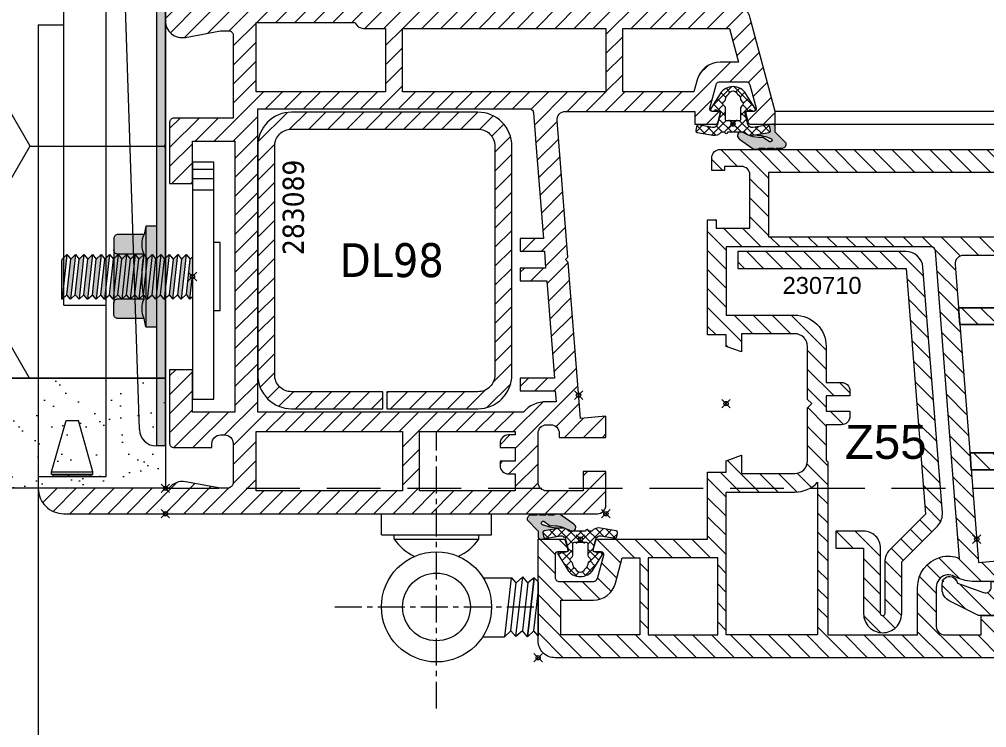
# Model space of a CAD drawing. Header units: millimetres. Extents: x -20000 to 230000, y -17405 to 24510.
# Drawn here: x 64625.3 to 64739.4, y -5980.3 to -5896.7 of the extents above; entities that cross this region are included whole.
import ezdxf

# ---------------------------------------------------------------- set-up
doc = ezdxf.new("R2010")
doc.units = ezdxf.units.MM
doc.header["$PDMODE"] = 35
doc.header["$PDSIZE"] = 0.5
doc.linetypes.add('AXES', pattern=[50.8, 31.75, -6.35, 6.35, -6.35])
doc.linetypes.add('CACHE', pattern=[9.525, 6.35, -3.175])
doc.layers.get('0').update_dxf_attribs({"lineweight": 13})
doc.layers.add('0 - Invisible', color=43, linetype='Continuous', lineweight=0, plot=False)
for name, color, linetype, lineweight in [('1 - Acier', 160, 'Continuous', 13), ('1 - Axe', 1, 'AXES', 0), ('1 - INTERROMPU', 253, 'CACHE', 13), ('1 - Isolant', 132, 'Continuous', 13), ('1 - Joint', 7, 'Continuous', 13), ('1 - Platre', 252, 'Continuous', 13), ('1 - PVC', 7, 'Continuous', 13)]:
    doc.layers.add(name, color=color, linetype=linetype, lineweight=lineweight)
doc.layers.add('1 - Cache', color=7, linetype='Continuous', lineweight=0, true_color=0xffffff)
doc.styles.get("Standard").update_dxf_attribs({"font": 'ARIALUNI.TTF'})
doc.styles.add('Texte Poralu', font='tahomabd.ttf')
pattern_1 = [(45, (-2912.3842, -784.6884), (-0.561266, 0.561266), []), (135, (-2912.3842, -784.6884), (-0.561266, -0.561266), [])]

# ---------------------------------------------------------------- blocks, each defined once
blk = doc.blocks.new('*U835')
at = {"layer": '1 - Isolant'}
h = blk.add_hatch(dxfattribs=at)
h.set_pattern_fill('HONEY', color=256, scale=5)
h.set_pattern_definition([(0, (237.5, -1e-14), (23.8125, 13.74815), [15.875, -31.75]), (120, (237.5, -1e-14), (-23.8125, 13.74815), [15.875, -31.75]), (60, (237.5, -1e-14), (5e-08, 27.4963), [-31.75, 15.875])])
h.paths.add_polyline_path([(-150, -87), (-150, 0), (-7.5, 0), (-7.5, -87)])
at = {"layer": '1 - Platre'}
h = blk.add_hatch(dxfattribs=at)
h.set_pattern_fill('AR-SAND', color=256, scale=0.1)
h.set_pattern_definition([(37.5, (237.5, -1e-14), (-0.160003, 4.894132), [0, -3.8608, 0, -4.318, 0, -4.1275]), (7.5, (237.5, -1e-14), (4.49523, 7.16825), [0, -2.0828, 0, -3.4798, 0, -1.3335]), (327.5, (234.3756, -1e-14), (7.909924, 0.01437), [0, -1.27, 0, -4.572, 0, -5.969]), (317.5, (234.3756, -1e-14), (7.63556, 2.22929), [0, -0.635, 0, -2.9972, 0, -3.429])])
h.paths.add_polyline_path([(-150, -100), (-150, -87), (-7.5, -87), (-7.5, -100)])
at = {"layer": '1 - Isolant'}
blk.add_lwpolyline([(-150, 0), (-7.5, 0), (-7.5, -87), (-150, -87)], dxfattribs=at)
at = {"layer": '1 - Platre'}
blk.add_lwpolyline([(-150, -87), (-7.5, -87), (-7.5, -100), (-150, -100)], dxfattribs=at)
blk = doc.blocks.new('*U176')
at = {"layer": '1 - Acier', "linetype": 'ByBlock'}
for p, q in [((-26.5, 0), (-13.5, 0)), ((-26.5, -2.5), (-26.5, 0)), ((-13.5, -2.5), (-13.5, 0)), ((-26.5, -2.5), (-13.5, -2.5)), ((-25, -3), (-25, -2.5)), ((-25, -3), (-15, -3)), ((-15, -3), (-15, -2.5)), ((-14.49, -7.55), (-11.09, -7.55)), ((-11.19, -7.55), (-11.97, -14.55)), ((-10.58, -8.16), (-11.09, -7.55)), ((-10.63, -14.5), (-9.82, -7.45)), ((-9.82, -7.45), (-10.58, -8.16)), ((-9.82, -7.45), (-10.58, -8.16)), ((-9.22, -8.16), (-9.82, -7.45)), ((-9.22, -8.16), (-9.82, -7.45)), ((-9.26, -14.55), (-8.48, -7.55)), ((-8.48, -7.55), (-9.26, -14.55)), ((-8.48, -7.55), (-9.22, -8.16)), ((-8.48, -7.55), (-9.22, -8.16)), ((-8, -8.03), (-8.48, -7.55)), ((-8, -8.03), (-8.48, -7.55)), ((-11.21, -13.84), (-10.58, -8.16)), ((-11.21, -13.84), (-10.58, -8.16)), ((-9.22, -8.16), (-9.86, -13.84)), ((-9.22, -8.16), (-9.86, -13.84)), ((-8, -8.03), (-8, -14.41)), ((-8.5, -13.84), (-8, -9.34)), ((-8.5, -13.84), (-8, -9.34)), ((-14.56, -14.55), (-11.97, -14.55)), ((-11.21, -13.84), (-11.97, -14.55)), ((-11.21, -13.84), (-11.97, -14.55)), ((-10.63, -14.5), (-11.21, -13.84)), ((-10.63, -14.5), (-11.21, -13.84)), ((-9.86, -13.84), (-10.63, -14.5)), ((-9.86, -13.84), (-10.63, -14.5)), ((-9.26, -14.55), (-9.86, -13.84)), ((-9.26, -14.55), (-9.86, -13.84)), ((-8.5, -13.84), (-9.26, -14.55)), ((-8.5, -13.84), (-9.26, -14.55)), ((-8, -14.41), (-8.5, -13.84))]:
    blk.add_line(p, q, dxfattribs=at)
for radius in [6.5, 4]:
    blk.add_circle((-20, -11), radius, dxfattribs=at)
for start, end in [(215.0332, 245.0619), (294.9381, 324.9668)]:
    blk.add_arc((-20, 0.51), 6.11, start, end, dxfattribs=at)
at = {"layer": '1 - Axe', "color": 1, "linetype": 'AXES', "ltscale": 0.1}
for p, q in [((-20, -23), (-20, 9.57)), ((-32, -11), (-8, -11))]:
    blk.add_line(p, q, dxfattribs=at)
blk = doc.blocks.new('Rehau - Support calle de vitrage')
at = {"layer": '1 - PVC'}
h = blk.add_hatch(dxfattribs=at)
h.set_pattern_fill('ANSI31', color=256, scale=0.5, angle=180, style=0)
h.set_pattern_definition([(225, (-99742.6855, -319414.7135), (1.122532015, -1.122532015), [])])
h.paths.add_polyline_path([(7.57, 4.05), (7.57, 0.6), (9.57, 0.75), (9.57, 4.05), (11.59, 4.05), (11.59, 6.05), (-11.59, 6.05), (-11.59, 4.05), (-9.57, 4.05), (-9.57, -0.75), (-7.57, -0.6), (-7.57, 4.05)])
for p, q in [((-11.59, 4.05), (-11.59, 6.05)), ((-11.59, 6.05), (11.59, 6.05)), ((11.59, 6.05), (11.59, 4.05)), ((-9.57, 4.05), (-11.59, 4.05)), ((-9.57, -0.75), (-9.57, 4.05)), ((7.57, 4.05), (-7.57, 4.05)), ((-7.57, 4.05), (-7.57, -0.6)), ((7.57, 0.6), (7.57, 4.05)), ((11.59, 4.05), (9.57, 4.05)), ((9.57, 4.05), (9.57, 0.75)), ((9.57, 0.75), (7.57, 0.6)), ((-7.57, -0.6), (-9.57, -0.75))]:
    blk.add_line(p, q, dxfattribs=at)
blk.add_lwpolyline([(-11.59, 6.05), (-11.59, 4.05), (-9.57, 4.05), (-9.57, -0.75), (-7.57, -0.6), (-7.57, 4.05), (7.57, 4.05), (7.57, 0.6), (9.57, 0.75), (9.57, 4.05), (11.59, 4.05), (11.59, 6.05)], close=True, dxfattribs=at)
blk = doc.blocks.new('Rehau - Doucine 16.5x18')
at = {"layer": '1 - Joint', "linetype": 'ByBlock'}
h = blk.add_hatch(dxfattribs=at)
h.set_pattern_fill('ANSI37', color=256, scale=0.25, style=0)
h.set_pattern_definition(pattern_1)
h.paths.add_polyline_path([(-8.5, 15.5), (-8.5, 18), (-12.97, 19.48, 0.080019), (-13.1, 19.5, 0.414214), (-13.5, 19.1, 0.24877), (-13.32, 18.77)])
h = blk.add_hatch(dxfattribs=at)
h.set_pattern_fill('ANSI37', color=256, scale=0.25, style=0)
h.set_pattern_definition(pattern_1)
h.paths.add_polyline_path([(-8.5, 9.5), (-8.5, 11), (-12.01, 13.86, 0.631799), (-12.5, 13.62, 0.198912), (-12.41, 13.41)])
at = {"layer": '1 - PVC', "linetype": 'ByBlock'}
h = blk.add_hatch(dxfattribs=at)
h.set_pattern_fill('ANSI31', color=256, scale=0.5, style=0)
h.set_pattern_definition([(45, (-2912.3842, -784.6884), (-1.122532, 1.122532), [])])
h.paths.add_polyline_path([(-3, 7, -0.414214), (-2.5, 6.5), (-2.5, 0), (0, 0), (0, -1.5), (0.66, -1.5, -0.520567), (1.31, -2.44), (0.2, -5.5, 0.381131), (-0.6, -6.4, 0.414214), (0.3, -7.3), (0.94, -7.3, 0.285279), (2.29, -6.46), (4, -3), (4, 0.35), (8, 0), (8, 5, 0.379901), (3.59, 9.96, -0.272736), (-2.87, 14.89, 0.304849), (-7.5, 18), (-8.5, 18), (-8.5, 15.5), (-8.5, 11), (-8.5, 9.5), (-8.5, 9, 0.414214), (-6.5, 7)])
h.paths.add_polyline_path([(-6.7, 8.8), (-6.7, 16.1, -0.237024), (-4.54, 14.21, 0.106788), (-2.2, 10.79), (-2.2, 8.8)], flags=16)
h.paths.add_polyline_path([(-0.7, 9.63, 0.111788), (3.38, 8.18, -0.379901), (6.2, 5), (6.2, 1.8), (-0.7, 1.8), (-0.7, 4, 1), (-0.7, 5)], flags=16)
at = {"layer": '1 - Joint', "linetype": 'ByBlock'}
for points in [[(-8.5, 18), (-12.97, 19.48, 0.080019), (-13.1, 19.5, 0.414214), (-13.5, 19.1, 0.24877), (-13.32, 18.77), (-8.5, 15.5)], [(-8.5, 11), (-12.01, 13.86, 0.172454), (-12.2, 13.92, 0.414214), (-12.5, 13.62, 0.198912), (-12.41, 13.41), (-8.5, 9.5)]]:
    blk.add_lwpolyline(points, format="xyb", dxfattribs=at)
at = {"layer": '1 - PVC', "linetype": 'ByBlock'}
for points in [[(0.3, -7.3, -0.414214), (-0.6, -6.4, -0.381131), (0.2, -5.5), (1.31, -2.44, 0.520567), (0.66, -1.5), (0, -1.5), (0, 0), (-2.5, 0), (-2.5, 6.5, 0.414214), (-3, 7), (-6.5, 7, -0.414214), (-8.5, 9), (-8.5, 9.5), (-8.5, 11), (-8.5, 15.5), (-8.5, 18), (-7.5, 18, -0.304849), (-2.87, 14.89, 0.272736), (3.59, 9.96, -0.379901), (8, 5), (8, 0), (4, 0.35), (4, -3), (2.29, -6.46, -0.285279), (0.94, -7.3)], [(-2.2, 10.79, -0.106788), (-4.54, 14.21, 0.237024), (-6.7, 16.1), (-6.7, 8.8), (-2.2, 8.8)], [(3.38, 8.18, -0.379901), (6.2, 5), (6.2, 1.8), (-0.7, 1.8), (-0.7, 4, 1), (-0.7, 5), (-0.7, 9.63, 0.111788)]]:
    blk.add_lwpolyline(points, format="xyb", close=True, dxfattribs=at)
blk = doc.blocks.new('*U804')
at = {"layer": '0 - Invisible'}
blk.add_point((-5, -3.22), dxfattribs=at)
for name, p in [('Rehau - Doucine 16.5x18', (0, 0)), ('Rehau - Support calle de vitrage', (-22.75, -4.61))]:
    blk.add_blockref(name, p)
blk = doc.blocks.new('Rehau - Renfort 230710')
at = {"layer": '1 - Acier'}
h = blk.add_hatch(dxfattribs=at)
h.set_pattern_fill('ANSI31', color=256, scale=0.5, style=0)
h.paths.add_polyline_path([(13.32, -0.96), (17.53, -5.17, 0.198912), (18.95, -5.76), (25.07, -5.76, -0.414214), (25.32, -6.01, -0.414214), (25.07, -6.26), (17.32, -6.26, 0.414214), (15.32, -8.26), (15.32, -11.54), (17.32, -11.54), (17.32, -8.26), (25.07, -8.26, 0.414214), (27.32, -6.01, 0.414214), (25.07, -3.76), (18.95, -3.76), (14.73, 0.46, 0.198912), (13.32, 1.04, 0.019637), (13.16, 1.04), (-15.84, -1.25, 0.391392), (-17.68, -3.24), (-17.68, -23.09), (-15.68, -23.09), (-15.68, -3.24)])
blk.add_lwpolyline([(13.16, 1.04), (-15.84, -1.25, 0.391392), (-17.68, -3.24), (-17.68, -23.09), (-15.68, -23.09), (-15.68, -3.24), (13.32, -0.96), (17.53, -5.17, 0.198912), (18.95, -5.76), (25.07, -5.76, -0.414214), (25.32, -6.01, -0.414214), (25.07, -6.26), (17.32, -6.26, 0.414214), (15.32, -8.26), (15.32, -11.54), (17.32, -11.54), (17.32, -8.26), (25.07, -8.26, 0.414214), (27.32, -6.01, 0.414214), (25.07, -3.76), (18.95, -3.76), (14.73, 0.46, 0.198912), (13.32, 1.04, 0.019637)], format="xyb", close=True, dxfattribs=at)
blk = doc.blocks.new('Rehau - Gamme Performance - Z55')
at = {"layer": '1 - PVC'}
h = blk.add_hatch(dxfattribs=at)
h.set_pattern_fill('ANSI31', color=256, scale=0.5, angle=90, style=0)
h.set_pattern_definition([(225, (0, 0), (-1.122532, 1.122532), [])])
edge = h.paths.add_edge_path(flags=16)
edge.add_line((-65.87, 51.2), (-65.47, 49.7))
edge.add_line((-65.47, 49.7), (-56, 49.7))
edge.add_line((-56, 49.7), (-56, 57.3))
edge.add_line((-56, 57.3), (-69.58, 57.3))
edge.add_line((-69.58, 57.3), (-70.68, 53.2))
edge.add_line((-70.68, 53.2), (-68.48, 53.2))
edge.add_arc((-68.48, 50.5), 2.7, 15, 90, ccw=False)
h.paths.add_polyline_path([(-27.2, 57.3), (-27.2, 49.7), (-55, 49.7), (-55, 57.3)], flags=16)
edge = h.paths.add_edge_path()
edge.add_line((-52.3, 5), (-54.5, 5))
edge.add_arc((-54.5, 4.5), 0.5, 90, 180)
edge.add_line((-55, 4.5), (-55, 1))
edge.add_arc((-54, 1), 1, 180, 270)
edge.add_line((-54, 0), (-2, 0))
edge.add_arc((-2, 2), 2, 270, 360)
edge.add_line((0, 2), (0, 14))
edge.add_line((0, 14), (-3.01, 14))
edge.add_arc((-3.01, 13.8), 0.2, 90, 165)
edge.add_line((-3.2, 13.85), (-3.49, 12.75))
edge.add_arc((-3.3, 12.7), 0.2, 165, 270)
edge.add_line((-3.3, 12.5), (-2.3, 12.5))
edge.add_arc((-2.3, 12.2), 0.3, 0, 90, ccw=False)
edge.add_line((-2, 12.2), (-2, 9.5))
edge.add_arc((-2.5, 9.5), 0.5, -90, 0, ccw=False)
edge.add_line((-2.5, 9), (-6.52, 9))
edge.add_arc((-6.52, 9.5), 0.5, 195, 270, ccw=False)
edge.add_line((-7, 9.37), (-7.74, 12.12))
edge.add_arc((-7.45, 12.2), 0.3, 90, 195, ccw=False)
edge.add_line((-7.45, 12.5), (-6.7, 12.5))
edge.add_arc((-6.7, 12.7), 0.2, 270, 375)
edge.add_line((-6.51, 12.75), (-6.8, 13.85))
edge.add_arc((-6.99, 13.8), 0.2, 15, 90)
edge.add_line((-6.99, 14), (-20, 14))
edge.add_line((-20, 14), (-20, 21.9))
edge.add_line((-20, 21.9), (-22.2, 21.9))
edge.add_line((-22.2, 21.9), (-22.2, 23.24))
edge.add_line((-22.2, 23.24), (-24, 23.9))
edge.add_line((-24, 23.9), (-24, 21.75))
edge.add_line((-24, 21.75), (-30.3, 21.75))
edge.add_arc((-30.3, 23.25), 1.5, 180, 270, ccw=False)
edge.add_line((-31.8, 23.25), (-31.8, 29.5))
edge.add_line((-31.8, 29.5), (-32.3, 30))
edge.add_line((-32.3, 30), (-31.8, 30.5))
edge.add_line((-31.8, 30.5), (-31.8, 36.75))
edge.add_arc((-30.3, 36.75), 1.5, 90, 180, ccw=False)
edge.add_line((-30.3, 38.25), (-24, 38.25))
edge.add_line((-24, 38.25), (-24, 36.1))
edge.add_line((-24, 36.1), (-22.2, 36.76))
edge.add_line((-22.2, 36.76), (-22.2, 38.1))
edge.add_line((-22.2, 38.1), (-20, 38.1))
edge.add_line((-20, 38.1), (-20, 51.7))
edge.add_line((-20, 51.7), (-21, 51.7))
edge.add_line((-21, 51.7), (-21, 50.7))
edge.add_line((-21, 50.7), (-25, 50.7))
edge.add_line((-25, 50.7), (-25, 57))
edge.add_arc((-24, 57), 1, 90, 180, ccw=False)
edge.add_line((-24, 58), (-22, 58))
edge.add_line((-22, 58), (-22, 57.5))
edge.add_line((-22, 57.5), (-20.5, 57.5))
edge.add_line((-20.5, 57.5), (-20.5, 59))
edge.add_arc((-21.5, 59), 1, 0, 90)
edge.add_line((-21.5, 60), (-30, 60))
edge.add_line((-30, 60), (-70.12, 60))
edge.add_arc((-70.12, 58), 2, 90, 165)
edge.add_line((-72.05, 58.52), (-75, 47.5))
edge.add_line((-75, 47.5), (-75, 46))
edge.add_line((-75, 46), (-71.99, 46))
edge.add_arc((-71.99, 46.2), 0.2, 270, 345)
edge.add_line((-71.8, 46.15), (-71.51, 47.25))
edge.add_arc((-71.7, 47.3), 0.2, 345, 450)
edge.add_line((-71.7, 47.5), (-72.45, 47.5))
edge.add_arc((-72.45, 47.8), 0.3, 165, 270, ccw=False)
edge.add_line((-72.74, 47.88), (-72, 50.63))
edge.add_arc((-71.52, 50.5), 0.5, 90, 165, ccw=False)
edge.add_line((-71.52, 51), (-68.48, 51))
edge.add_arc((-68.48, 50.5), 0.5, 15, 90, ccw=False)
edge.add_line((-68, 50.63), (-67.26, 47.88))
edge.add_arc((-67.55, 47.8), 0.3, -90, 15, ccw=False)
edge.add_line((-67.55, 47.5), (-68.3, 47.5))
edge.add_arc((-68.3, 47.3), 0.2, 90, 195)
edge.add_line((-68.49, 47.25), (-68.2, 46.15))
edge.add_arc((-68.01, 46.2), 0.2, 195, 270)
edge.add_line((-68.01, 46), (-65.5, 46))
edge.add_line((-65.5, 46), (-65.5, 47.5))
edge.add_line((-65.5, 47.5), (-50.23, 47.5))
edge.add_arc((-50.23, 46.5), 1, -4.5, 90, ccw=False)
edge.add_line((-49.23, 46.42), (-52, 11.24))
edge.add_line((-52, 11.24), (-55, 11.5))
edge.add_line((-55, 11.5), (-55, 9))
edge.add_line((-55, 9), (-51.51, 9))
edge.add_arc((-51.51, 14), 5, 270, 295)
edge.add_line((-49.4, 9.47), (-48.93, 9.69))
edge.add_arc((-48.42, 8.6), 1.2, 74.2089, 115, ccw=False)
edge.add_arc((-48.5, 8.31), 1.5, 0, 74.2089, ccw=False)
edge.add_line((-47, 8.31), (-47, 3.7))
edge.add_arc((-48, 3.7), 1, -90, 0, ccw=False)
edge.add_line((-48, 2.7), (-52.3, 2.7))
edge.add_line((-52.3, 2.7), (-52.3, 5))
edge = h.paths.add_edge_path(flags=16)
edge.add_arc((-35.8, 28.5), 1, 180, 270)
edge.add_line((-35.8, 27.5), (-34, 27.5))
edge.add_line((-34, 27.5), (-34, 23.25))
edge.add_arc((-34, 23.05), 0.2, 90, 180)
edge.add_line((-34.2, 23.05), (-34.2, 2.7))
edge.add_line((-34.2, 2.7), (-44.8, 2.7))
edge.add_line((-44.8, 2.7), (-44.8, 4.2))
edge.add_line((-44.8, 4.2), (-44.8, 5.8))
edge.add_line((-44.8, 5.8), (-44.8, 8.31))
edge.add_arc((-48.5, 8.31), 3.7, 360, 434.2089)
edge.add_arc((-48.42, 8.6), 3.4, 74.2089, 113.1443)
edge.add_line((-49.75, 11.73), (-49.17, 19.1))
edge.add_line((-49.17, 19.1), (-46.9, 48.04))
edge.add_arc((-46.4, 48), 0.5, 90, 175.5, ccw=False)
edge.add_line((-46.4, 48.5), (-31.9, 48.5))
edge.add_line((-31.9, 48.5), (-22.2, 48.5))
edge.add_line((-22.2, 48.5), (-22.2, 40.45))
edge.add_line((-22.2, 40.45), (-30.3, 40.45))
edge.add_arc((-30.3, 36.75), 3.7, 90, 180)
edge.add_line((-34, 36.75), (-34, 32.5))
edge.add_line((-34, 32.5), (-35.8, 32.5))
edge.add_arc((-35.8, 31.5), 1, 90, 180)
edge.add_line((-36.8, 31.5), (-36.8, 30.9))
edge.add_line((-36.8, 30.9), (-34, 30.9))
edge.add_line((-34, 30.9), (-34, 29.1))
edge.add_line((-34, 29.1), (-36.8, 29.1))
edge.add_line((-36.8, 29.1), (-36.8, 28.5))
edge = h.paths.add_edge_path(flags=16)
edge.add_line((-22.2, 2.7), (-22.2, 19.55))
edge.add_line((-22.2, 19.55), (-30.3, 19.55))
edge.add_arc((-30.3, 23.25), 3.7, 223.1363, 270, ccw=False)
edge.add_line((-33, 20.72), (-33, 2.7))
edge.add_line((-33, 2.7), (-22.2, 2.7))
h.paths.add_polyline_path([(-13, 11.8), (-13, 2.7), (-21.2, 2.7), (-21.2, 11.8)], flags=16)
edge = h.paths.add_edge_path(flags=16)
edge.add_arc((-6.52, 9.5), 2.7, 195, 270, ccw=False)
edge.add_line((-9.13, 8.8), (-9.93, 11.8))
edge.add_line((-9.93, 11.8), (-12, 11.8))
edge.add_line((-12, 11.8), (-12, 2.7))
edge.add_line((-12, 2.7), (-2.7, 2.7))
edge.add_line((-2.7, 2.7), (-2.7, 6.8))
edge.add_line((-2.7, 6.8), (-6.52, 6.8))
at = {"layer": '0 - Invisible'}
for p in [(-69.98, 46), (-22.19, 30), (-8, 17), (-51.78, 14), (-4.99, 14), (-55, 0), (0, 0)]:
    blk.add_point(p, dxfattribs=at)
at = {"layer": '1 - PVC', "linetype": 'ByBlock', "flags": 128}
for points in [[(-52.3, 5), (-54.5, 5, 0.414214), (-55, 4.5), (-55, 1, 0.414214), (-54, 0), (-2, 0, 0.414214), (0, 2), (0, 14), (-3.01, 14, 0.339454), (-3.2, 13.85), (-3.49, 12.75, 0.493145), (-3.3, 12.5), (-2.3, 12.5, -0.414214), (-2, 12.2), (-2, 9.5, -0.414214), (-2.5, 9), (-6.52, 9, -0.339454), (-7, 9.37), (-7.74, 12.12, -0.493145), (-7.45, 12.5), (-6.7, 12.5, 0.493145), (-6.51, 12.75), (-6.8, 13.85, 0.339454), (-6.99, 14), (-20, 14), (-20, 21.9), (-22.2, 21.9), (-22.2, 23.24), (-24, 23.9), (-24, 21.75), (-30.3, 21.75, -0.414214), (-31.8, 23.25), (-31.8, 29.5), (-32.3, 30), (-31.8, 30.5), (-31.8, 36.75, -0.414214), (-30.3, 38.25), (-24, 38.25), (-24, 36.1), (-22.2, 36.76), (-22.2, 38.1), (-20, 38.1), (-20, 51.7), (-21, 51.7), (-21, 50.7), (-25, 50.7), (-25, 57, -0.414214), (-24, 58), (-22, 58), (-22, 57.5), (-20.5, 57.5), (-20.5, 59, 0.414214), (-21.5, 60), (-30, 60), (-70.12, 60, 0.339454), (-72.05, 58.52), (-75, 47.5), (-75, 46), (-71.99, 46, 0.339454), (-71.8, 46.15), (-71.51, 47.25, 0.493145), (-71.7, 47.5), (-72.45, 47.5, -0.493145), (-72.74, 47.88), (-72, 50.63, -0.339454), (-71.52, 51), (-68.48, 51, -0.339454), (-68, 50.63), (-67.26, 47.88, -0.493145), (-67.55, 47.5), (-68.3, 47.5, 0.493145), (-68.49, 47.25), (-68.2, 46.15, 0.339454), (-68.01, 46), (-65.5, 46), (-65.5, 47.5), (-50.23, 47.5, -0.437409), (-49.23, 46.42), (-52, 11.24), (-55, 11.5), (-55, 9), (-51.51, 9, 0.109518), (-49.4, 9.47), (-48.93, 9.69, -0.179888), (-48.09, 9.75, -0.335609), (-47, 8.31), (-47, 3.7, -0.414214), (-48, 2.7), (-52.3, 2.7)], [(-65.87, 51.2), (-65.47, 49.7), (-56, 49.7), (-56, 57.3), (-69.58, 57.3), (-70.68, 53.2), (-68.48, 53.2, -0.339454)], [(-36.8, 28.5, 0.414214), (-35.8, 27.5), (-34, 27.5), (-34, 23.25, 0.414214), (-34.2, 23.05), (-34.2, 2.7), (-44.8, 2.7), (-44.8, 4.2), (-44.8, 5.8), (-44.8, 8.31, 0.335609), (-47.49, 11.87, 0.171541), (-49.75, 11.73), (-49.17, 19.1), (-46.9, 48.04, -0.391392), (-46.4, 48.5), (-31.9, 48.5), (-22.2, 48.5), (-22.2, 40.45), (-30.3, 40.45, 0.414214), (-34, 36.75), (-34, 32.5), (-35.8, 32.5, 0.414214), (-36.8, 31.5), (-36.8, 30.9), (-34, 30.9), (-34, 29.1), (-36.8, 29.1)], [(-22.2, 2.7), (-22.2, 19.55), (-30.3, 19.55, -0.20738), (-33, 20.72), (-33, 2.7)], [(-6.52, 6.8, -0.339454), (-9.13, 8.8), (-9.93, 11.8), (-12, 11.8), (-12, 2.7), (-2.7, 2.7), (-2.7, 6.8)]]:
    blk.add_lwpolyline(points, format="xyb", close=True, dxfattribs=at)
at = {"layer": '1 - PVC', "linetype": 'ByBlock'}
for points in [[(-27.2, 57.3), (-27.2, 49.7), (-55, 49.7), (-55, 57.3)], [(-13, 11.8), (-13, 2.7), (-21.2, 2.7), (-21.2, 11.8)]]:
    blk.add_lwpolyline(points, close=True, dxfattribs=at)
blk = doc.blocks.new('*U428')
at = {"layer": '1 - Joint', "linetype": 'ByBlock'}
blk.add_hatch(color=256, dxfattribs=at).paths.add_polyline_path([(2.84, 3.14), (2.84, 3.78, 0.57735), (2.84, 4.13), (2.84, 4.79, 0.57735), (2.84, 5.13), (2.84, 5.85, 0.419335), (2.27, 6.28), (0.94, 4.97), (0.31, 5, 0.477659), (0, 4.65), (0.11, 4.02, -0.406954), (0.36, 4.36), (0.75, 4.43, -0.418679), (0.98, 4.27), (1.3, 2.36, -0.125286), (1.66, 4.3, -1.387029), (2.11, 4.3), (1.59, 3.57, -0.153631), (1.05, 1.3, 0.167659), (0.93, 1.03), (0.93, 0.96, 0.744987), (1.78, 0.78), (2.91, 2.37, 0.250622)])
h = blk.add_hatch(dxfattribs=at)
h.set_pattern_fill('ANSI37', color=256, scale=0.25, style=0)
h.paths.add_polyline_path([(0.93, 0.96, -0.041156), (0.93, 1.03), (0.93, 1.36, 0.277105), (1.3, 2.36), (0.98, 4.27, 0.414214), (0.75, 4.43), (0.36, 4.36, 0.406954), (0.11, 4.02), (0.4, 2.34, -0.388879), (0.04, 1.77), (-1.23, 1.43, -0.414214), (-1.53, 1.73), (-1.53, 2.01), (-1.71, 2.01), (-1.54, 2.38, 0.109518), (-1.53, 2.46, 0.414214), (-1.73, 2.66, 0.140872), (-1.83, 2.63), (-3.58, 1.54, 0.258271), (-4.42, 0.01, 0.258271), (-3.58, -1.51), (-1.83, -2.61, 0.140872), (-1.73, -2.64, 0.414214), (-1.53, -2.44, 0.109518), (-1.54, -2.35), (-1.71, -1.99), (-1.53, -1.99), (-1.53, -1.79, -0.414214), (-1.23, -1.49), (0.04, -1.83, -0.388879), (0.4, -2.4), (0.1, -4.07, 0.043661), (0.1, -4.1, 0.36397), (0.27, -4.3), (0.76, -4.39, 0.037727), (0.79, -4.39, 0.370694), (0.99, -4.22), (1.31, -2.39, 0.271381), (0.93, -1.34), (0.93, -0.99, 1), (0.93, -0.59)])
h.paths.add_polyline_path([(-0.37, 0.71), (-0.37, -0.69, -0.414214), (-0.57, -0.89), (-1.9, -0.89, 0.267949), (-2.16, -1.04, -0.267949), (-2.42, -1.19, -0.271324), (-2.68, -1.04, 0.243431), (-2.91, -0.88, -0.210605), (-3.54, -0.52, 0.11634), (-3.65, -0.43, -0.281921), (-3.92, 0.01, -0.281921), (-3.65, 0.46, 0.11634), (-3.54, 0.55, -0.210605), (-2.91, 0.91, 0.243431), (-2.68, 1.06, -0.271324), (-2.42, 1.21, -0.267949), (-2.16, 1.06, 0.267949), (-1.9, 0.91), (-0.57, 0.91, -0.414214)], flags=16)
at = {"layer": '0 - Invisible', "linetype": 'ByBlock'}
blk.add_point((0, 0), dxfattribs=at)
at = {"layer": '1 - Joint', "linetype": 'ByBlock'}
for points in [[(2.11, 4.3), (1.59, 3.57, -0.153631), (1.05, 1.3, 1.13268), (1.78, 0.78), (2.91, 2.37, 0.250622), (2.84, 3.14), (2.84, 3.78, 0.57735), (2.84, 4.13), (2.84, 4.79, 0.57735), (2.84, 5.13), (2.84, 5.85, 0.419335), (2.27, 6.28), (0.94, 4.97), (0.31, 5, 0.477659), (0, 4.65), (0.4, 2.34, -0.388879), (0.04, 1.77), (-1.23, 1.43, -0.414214), (-1.53, 1.73), (-1.53, 2.01), (-1.71, 2.01), (-1.54, 2.38, 0.109518), (-1.53, 2.46, 0.414214), (-1.73, 2.66, 0.140872), (-1.83, 2.63), (-3.58, 1.54, 0.258271), (-4.42, 0.01, 0.258271), (-3.58, -1.51), (-1.83, -2.61, 0.140872), (-1.73, -2.64, 0.414214), (-1.53, -2.44, 0.109518), (-1.54, -2.35), (-1.71, -1.99), (-1.53, -1.99), (-1.53, -1.79, -0.414214), (-1.23, -1.49), (0.04, -1.83, -0.388879), (0.4, -2.4), (0.1, -4.07, 0.043661), (0.1, -4.1, 0.36397), (0.27, -4.3), (0.76, -4.39, 0.037727), (0.79, -4.39, 0.370694), (0.99, -4.22), (1.31, -2.39, 0.271381), (0.93, -1.34), (0.93, -0.99, 1), (0.93, -0.59), (0.93, 1.36, 0.277105), (1.3, 2.36, -0.125286), (1.66, 4.3, -1.387029)], [(-3.65, 0.46, 0.11634), (-3.54, 0.55, -0.210605), (-2.91, 0.91, 0.243431), (-2.68, 1.06, -0.271324), (-2.42, 1.21, -0.267949), (-2.16, 1.06, 0.267949), (-1.9, 0.91), (-0.57, 0.91, -0.414214), (-0.37, 0.71), (-0.37, -0.69, -0.414214), (-0.57, -0.89), (-1.9, -0.89, 0.267949), (-2.16, -1.04, -0.267949), (-2.42, -1.19, -0.271324), (-2.68, -1.04, 0.243431), (-2.91, -0.88, -0.210605), (-3.54, -0.52, 0.11634), (-3.65, -0.43, -0.281921), (-3.92, 0.01, -0.281921)]]:
    blk.add_lwpolyline(points, format="xyb", close=True, dxfattribs=at)
blk.add_lwpolyline([(1.3, 2.36), (0.98, 4.27, 0.414214), (0.75, 4.43), (0.36, 4.36, 0.406954), (0.11, 4.02)], format="xyb", dxfattribs=at)
blk = doc.blocks.new('*U803')
at = {"layer": '1 - PVC'}
for p, q in [((591, 47.5), (20, 47.5)), ((20, 46), (591, 46))]:
    blk.add_line(p, q, dxfattribs=at)
for name, p, rotation in [('*U428', (15, 46), 269.9999999999993), ('Rehau - Renfort 230710', (38.68, 13.27), 269.9999999999993), ('*U428', (-3.01, -3), 89.99999999999932)]:
    blk.add_blockref(name, p, dxfattribs=dict(rotation=rotation))
at = {"xscale": -1, "rotation": 359.9999999999993}
blk.add_blockref('Rehau - Gamme Performance - Z55', (-8, -17), dxfattribs=at)
for s, insert, char_height, attachment_point in [('230710', (25.52, 27.95), 2, 2), ('Z55', (33.04, 8.45), 4, 5)]:
    blk.add_mtext(s, dxfattribs=dict(insert=insert, char_height=char_height, attachment_point=attachment_point))
blk = doc.blocks.new('*U812')
at = {"layer": '1 - Acier', "linetype": 'ByBlock'}
h = blk.add_hatch(color=256, dxfattribs=at)
h.paths.add_polyline_path([(95, 0), (95, -1), (32.41, -1), (32, 0)])
h.paths.add_polyline_path([(1, -32.41), (0, -32), (32, 0), (32.41, -1)])
h.paths.add_polyline_path([(1, -70), (0, -70), (0, -32), (1, -32.41)])
blk.add_hatch(color=256, dxfattribs=at).paths.add_polyline_path([(25.83, -6.17, -0.285406), (27.89, -5.69), (29.82, -6.34, 0.793417), (30.85, -4.69), (29.08, -2.92), (30.14, -1.86), (31.91, -3.63, -0.793417), (29.34, -7.76), (27.11, -7.01), (7.01, -27.11), (7.76, -29.34, -0.793417), (3.63, -31.91), (1.86, -30.14), (2.92, -29.08), (4.69, -30.85, 0.793417), (6.34, -29.82), (5.69, -27.89, -0.285406), (6.17, -25.83)])
for p, q in [((32, 0), (0, -32)), ((95, 0), (32, 0)), ((32, 0), (34.07, -5)), ((95, 0), (95, -1.06)), ((32.41, -1), (1, -32.41)), ((95, -1), (32.41, -1)), ((93.07, -3.06), (34.07, -5)), ((34.07, -5), (5, -34.07)), ((0, -32), (0, -70)), ((0, -32), (5, -34.07)), ((1, -32.41), (1, -70)), ((5, -34.07), (3.11, -68.11)), ((0, -70), (1.11, -70))]:
    blk.add_line(p, q, dxfattribs=at)
for centre, start, end in [((93, -1.06), 271.8801, 0), ((1.11, -68), 270, 356.8139)]:
    blk.add_arc(centre, 2, start, end, dxfattribs=at)
blk = doc.blocks.new('*U813')
at = {"layer": '1 - Acier', "linetype": 'ByBlock'}
h = blk.add_hatch(color=256, dxfattribs=at)
h.paths.add_polyline_path([(-0.13, 0), (-2.34, 0), (-2.07, -0.29), (2.1, -0.71), (2.67, -0.31)])
h.paths.add_polyline_path([(-2.6, -0.73), (-2.07, -1.29), (2.15, -1.76), (2.67, -1.32)])
h.paths.add_polyline_path([(-2.6, -1.74), (-2.07, -2.3), (2.15, -2.77), (2.67, -2.32)])
h.paths.add_polyline_path([(-2.6, -2.74), (-2.07, -3.31), (2.15, -3.77), (2.67, -3.33)])
h.paths.add_polyline_path([(-2.6, -3.75), (-2.07, -4.31), (2.15, -4.78), (2.67, -4.34)])
h.paths.add_polyline_path([(-2.6, -4.76), (-2.07, -5.32), (2.15, -5.79), (2.67, -5.34)])
h.paths.add_polyline_path([(-2.6, -5.76), (-2.07, -6.32), (2.15, -6.79), (2.67, -6.35)])
h.paths.add_polyline_path([(-2.6, -6.77), (-2.07, -7.33), (2.15, -7.8), (2.67, -7.35)])
h.paths.add_polyline_path([(-2.6, -7.78), (-2.07, -8.34), (2.15, -8.81), (2.67, -8.36)])
h.paths.add_polyline_path([(-2.6, -8.78), (-2.07, -9.34), (2.15, -9.81), (2.67, -9.37)])
h.paths.add_polyline_path([(-2.6, -9.79), (-2.07, -10.35), (2.15, -10.82), (2.67, -10.37)])
h.paths.add_polyline_path([(-2.6, -10.79), (-2.07, -11.36), (2.15, -11.82), (2.67, -11.38)])
h.paths.add_polyline_path([(-2.6, -11.8), (-2.07, -12.36), (2.15, -12.83), (2.67, -12.39)])
h.paths.add_polyline_path([(-2.6, -12.81), (-2.07, -13.37), (2.15, -13.84), (2.67, -13.39)])
h.paths.add_polyline_path([(-2.6, -13.81), (-2.07, -14.37), (2.15, -14.84), (2.67, -14.4)])
h.paths.add_polyline_path([(-2.6, -14.82), (-2.07, -15.38), (-1.81, -15.41), (2.67, -15.41), (2.67, -15.4)])
for p, q in [((-2.6, -1.74), (-2.57, -1.71)), ((-2.07, -2.3), (-2.6, -1.74)), ((-2.6, -2.74), (-2.07, -2.3)), ((-2.07, -3.31), (-2.6, -2.74)), ((-2.6, -2.74), (2.67, -3.33)), ((-2.6, -3.75), (-2.07, -3.31)), ((2.15, -3.77), (-2.07, -3.31)), ((2.67, -3.33), (2.15, -2.77)), ((2.67, -3.33), (2.15, -3.77)), ((-2.07, -4.31), (-2.6, -3.75)), ((-2.6, -3.75), (2.67, -4.34)), ((-2.6, -4.76), (-2.07, -4.31)), ((2.15, -4.78), (-2.07, -4.31)), ((2.67, -4.34), (2.15, -3.77)), ((2.67, -4.34), (2.15, -4.78)), ((-2.07, -5.32), (-2.6, -4.76)), ((-2.6, -4.76), (2.67, -5.34)), ((-2.6, -5.76), (-2.07, -5.32)), ((2.15, -5.79), (-2.07, -5.32)), ((2.67, -5.34), (2.15, -4.78)), ((2.67, -5.34), (2.15, -5.79)), ((-2.07, -6.32), (-2.6, -5.76)), ((-2.6, -5.76), (2.67, -6.35)), ((-2.6, -6.77), (-2.07, -6.32)), ((-2.07, -7.33), (-2.6, -6.77)), ((-2.6, -6.77), (2.67, -7.35)), ((2.15, -6.79), (-2.07, -6.32)), ((2.67, -6.35), (2.15, -5.79)), ((2.67, -6.35), (2.15, -6.79)), ((2.67, -7.35), (2.15, -6.79)), ((-2.6, -7.78), (-2.07, -7.33)), ((-2.07, -8.34), (-2.6, -7.78)), ((-2.6, -7.78), (2.67, -8.36)), ((2.15, -7.8), (-2.07, -7.33)), ((2.67, -7.35), (2.15, -7.8)), ((2.67, -8.36), (2.15, -7.8)), ((-2.6, -8.78), (-2.07, -8.34)), ((-2.07, -9.34), (-2.6, -8.78)), ((-2.6, -8.78), (2.67, -9.37)), ((2.15, -8.81), (-2.07, -8.34)), ((2.67, -8.36), (2.15, -8.81)), ((2.67, -9.37), (2.15, -8.81)), ((-2.6, -9.79), (-2.07, -9.34)), ((-2.07, -10.35), (-2.6, -9.79)), ((-2.6, -9.79), (2.67, -10.37)), ((2.15, -9.81), (-2.07, -9.34)), ((2.67, -9.37), (2.15, -9.81)), ((2.67, -10.37), (2.15, -9.81)), ((-2.6, -10.79), (-2.07, -10.35)), ((-2.07, -11.36), (-2.6, -10.79)), ((-2.6, -10.79), (2.67, -11.38)), ((-2.6, -11.8), (-2.07, -11.36)), ((2.15, -10.82), (-2.07, -10.35)), ((2.15, -11.82), (-2.07, -11.36)), ((2.67, -10.37), (2.15, -10.82)), ((2.67, -11.38), (2.15, -10.82)), ((2.67, -11.38), (2.15, -11.82)), ((-2.07, -12.36), (-2.6, -11.8)), ((-2.6, -11.8), (2.67, -12.39)), ((-2.6, -12.81), (-2.07, -12.36)), ((2.15, -12.83), (-2.07, -12.36)), ((2.67, -12.39), (2.15, -11.82)), ((2.67, -12.39), (2.15, -12.83)), ((-2.07, -13.37), (-2.6, -12.81)), ((-2.6, -12.81), (2.67, -13.39)), ((-2.6, -13.81), (-2.07, -13.37)), ((2.15, -13.84), (-2.07, -13.37)), ((2.67, -13.39), (2.15, -12.83)), ((2.67, -13.39), (2.15, -13.84)), ((-2.07, -14.37), (-2.6, -13.81)), ((-2.6, -13.81), (2.67, -14.4)), ((-2.6, -14.82), (-2.07, -14.37)), ((-2.07, -15.38), (-2.6, -14.82)), ((-2.6, -14.82), (2.67, -15.4)), ((2.15, -14.84), (-2.07, -14.37)), ((2.67, -14.4), (2.15, -13.84)), ((2.67, -14.4), (2.15, -14.84)), ((2.67, -15.4), (2.15, -14.84)), ((-2.6, -15.41), (-2.6, -15.41)), ((-1.81, -15.41), (-2.07, -15.38)), ((2.67, -15.41), (-1.81, -15.41)), ((2.67, -15.4), (2.67, -15.41))]:
    blk.add_line(p, q, dxfattribs=at)
for points in [[(-13.5, 2.5), (-13.5, 0), (14.46, 0), (14.46, 2.5)], [(2.15, -1.76), (2.67, -2.32), (-2.6, -1.74), (-2.07, -1.29)], [(2.67, -2.32), (-2.6, -1.74), (-2.07, -2.3), (2.15, -2.77)]]:
    blk.add_lwpolyline(points, close=True, dxfattribs=at)
for points in [[(-12.63, 2.5), (-12.63, 0)], [(-11.53, 2.5), (-11.53, 0)], [(-10.18, 2.5), (-10.18, 0)], [(4, 2.5), (4, 3.27), (-4, 3.27), (-4, 2.5)], [(-2.07, -1.29), (-2.6, -0.73), (2.67, -1.32), (2.1, -0.71), (-2.07, -0.29), (-2.34, 0)], [(2.38, 0), (2.67, -0.31), (-0.13, 0)], [(-2.6, -0.73), (-2.07, -0.29)], [(2.67, -0.31), (2.1, -0.71)], [(2.67, -1.32), (2.15, -1.76)]]:
    blk.add_lwpolyline(points, dxfattribs=at)
blk = doc.blocks.new('*U814')
at = {"layer": '1 - Acier', "linetype": 'ByBlock'}
h = blk.add_hatch(color=256, dxfattribs=at)
h.paths.add_polyline_path([(5.93, 1.32), (4.96, 1.49), (4.69, 1.61), (4.4, 1.69), (4.1, 1.74), (3.8, 1.76), (3.5, 1.74), (3.2, 1.69), (2.91, 1.61), (2.64, 1.49), (1.98, 1.61), (1.32, 1.69), (0.66, 1.74), (0, 1.76), (-0.66, 1.74), (-1.32, 1.69), (-1.98, 1.61), (-2.64, 1.49), (-2.91, 1.61), (-3.2, 1.69), (-3.5, 1.74), (-3.8, 1.76), (-4.1, 1.74), (-4.4, 1.69), (-4.69, 1.61), (-4.96, 1.49), (-5.93, 1.32)])
h.paths.add_polyline_path([(-3.14, 5.1, -0.414214), (-2.64, 4.6, -0.414214), (-2.14, 5.1)])
h.paths.add_polyline_path([(2.14, 5.1, -0.414214), (2.64, 4.6, -0.414214), (3.14, 5.1)])
at = {"layer": '1 - Cache'}
h = blk.add_hatch(color=256, dxfattribs=at)
h.paths.add_polyline_path([(2.64, 1.49), (2.91, 1.61), (3.2, 1.69), (3.5, 1.74), (3.8, 1.76), (4.1, 1.74), (4.4, 1.69), (4.69, 1.61), (4.96, 1.49), (4.96, 4.6, 0.414214), (4.46, 5.1), (3.14, 5.1, 0.414214), (2.64, 4.6)])
h.paths.add_polyline_path([(0.66, 1.74), (1.32, 1.69), (1.98, 1.61), (2.64, 1.49), (2.64, 4.6, -0.414214), (3.14, 5.1), (-3.14, 5.1, -0.414214), (-2.64, 4.6), (-2.64, 1.49), (-1.98, 1.61), (-1.32, 1.69), (-0.66, 1.74), (0, 1.76)])
h.paths.add_polyline_path([(-4.96, 1.49), (-4.69, 1.61), (-4.4, 1.69), (-4.1, 1.74), (-3.8, 1.76), (-3.5, 1.74), (-3.2, 1.69), (-2.91, 1.61), (-2.64, 1.49), (-2.64, 4.6, 0.414214), (-3.14, 5.1), (-4.46, 5.1, 0.414214), (-4.96, 4.6)])
h.paths.add_polyline_path([(5.93, 0), (5.93, 1.32), (-5.93, 1.32), (-5.93, 0)])
at = {"layer": '1 - Acier', "linetype": 'ByBlock'}
for points in [[(-5.93, 1.32), (-4.96, 1.49), (-4.69, 1.61), (-4.4, 1.69), (-4.1, 1.74), (-3.8, 1.76), (-3.5, 1.74), (-3.2, 1.69), (-2.91, 1.61), (-2.64, 1.49), (-1.98, 1.61), (-1.32, 1.69), (-0.66, 1.74), (0, 1.76), (0.66, 1.74), (1.32, 1.69), (1.98, 1.61), (2.64, 1.49), (2.64, 4.6, -0.414214), (3.14, 5.1)], [(-4.96, 1.49), (-4.96, 4.6, -0.414214), (-4.46, 5.1), (-3.14, 5.1)], [(5.93, 1.32), (4.96, 1.49), (4.96, 4.6, 0.414214), (4.46, 5.1), (-3.14, 5.1, -0.414214), (-2.64, 4.6), (-2.64, 1.49)]]:
    blk.add_lwpolyline(points, format="xyb", dxfattribs=at)
blk.add_lwpolyline([(-5.93, 1.32), (-5.93, 0), (5.93, 0), (5.93, 1.32)], close=True, dxfattribs=at)
blk.add_lwpolyline([(2.64, 1.49), (2.91, 1.61), (3.2, 1.69), (3.5, 1.74), (3.8, 1.76), (4.1, 1.74), (4.4, 1.69), (4.69, 1.61), (4.96, 1.49)], dxfattribs=at)
blk = doc.blocks.new('*U815')
for name, p, rotation in [('*U813', (0, 0), 90), ('*U814', (4.2, 0), 270)]:
    blk.add_blockref(name, p, dxfattribs=dict(rotation=rotation))
blk = doc.blocks.new('Rehau - DL98')
at = {"layer": '1 - PVC', "linetype": 'ByBlock'}
h = blk.add_hatch(dxfattribs=at)
h.set_pattern_fill('ANSI31', color=256, scale=0.5, angle=270, style=0)
h.set_pattern_definition([(315, (98, 0), (1.122532, 1.122532), [])])
h.paths.add_polyline_path([(1.88, 37.82, 0.396669), (0, 35.82), (0, 0), (1.8, 0, 0.468969), (3.77, 2.36), (3, 6.5), (3, 15), (38, 15), (39.8, 15, 0.468969), (41.77, 17.36), (41, 21.5), (41, 22.5, -0.414214), (41.5, 23), (51.3, 23), (51.3, 16, 0.414214), (51.8, 15.5), (59, 15.5), (59, 18.2), (54, 18.2), (54, 23.2), (68, 23.2), (86, 23.2), (86, 18.2), (81, 18.2), (81, 15.5), (89.7, 15.5, 0.414214), (90.2, 16), (90.2, 20.5), (89.7, 20.5, -0.414214), (88.7, 21.5), (88.7, 22, -0.414214), (89.7, 23), (94.3, 23, -0.414214), (95, 22.3), (95, 21.5), (94.23, 17.36, 0.285002), (95, 15.4), (95, 15), (98, 15), (98, 25.9), (98, 66, 0.414214), (97, 67), (93, 67), (93, 64.3), (95.3, 64.3), (95.3, 60, -0.414214), (94.3, 59), (88.5, 59, -0.414214), (87.5, 60), (87.5, 60.5, -0.414214), (88.5, 61.5), (89, 61.5), (89, 67), (86.5, 67), (86.76, 64), (68.33, 62.55), (68, 62.22), (67.72, 62.5), (51.58, 61.23, -0.437409), (50.5, 62.23), (50.5, 77.5), (52, 77.5), (52, 80.01, 0.339454), (51.85, 80.2), (50.75, 80.49, 0.493145), (50.5, 80.3), (50.5, 79.55, -0.493145), (50.12, 79.26), (47.37, 80, -0.339454), (47, 80.48), (47, 83.52, -0.339454), (47.37, 84), (50.12, 84.74, -0.493145), (50.5, 84.45), (50.5, 83.7, 0.493145), (50.75, 83.51), (51.85, 83.8, 0.339454), (52, 83.99), (52, 87), (50.5, 87), (39.48, 84.05, 0.339454), (38, 82.12), (38, 40)])
h.paths.add_polyline_path([(38, 37.3), (38, 17.7), (2.3, 17.7), (2.3, 35.14)], flags=16)
h.paths.add_polyline_path([(40, 37.41, 0.327538), (40.7, 38.37), (40.7, 41), (48.2, 41), (48.2, 25.7), (46.3, 25.7), (44, 25.7), (40, 25.7)], flags=16)
h.paths.add_polyline_path([(40.7, 43), (40.7, 67), (48.2, 67), (48.2, 43)], flags=16)
h.paths.add_polyline_path([(50.2, 57.57), (50.2, 57.95, -0.391392), (50.66, 58.45), (53.7, 58.69), (53.83, 58.7), (65.5, 59.62), (65.5, 56.9), (67, 56.9), (67, 59.74), (69, 59.89), (69, 56.9), (70.5, 56.9), (70.5, 60.01), (82, 60.92), (82, 56.9), (83.5, 56.9), (83.5, 61.03), (84.8, 61.14), (84.8, 60.5), (84.8, 60, 0.228871), (86, 57.27), (86, 25.9), (50.2, 25.9)], flags=16)
h.paths.add_polyline_path([(40.7, 69), (40.7, 81.58), (44.7, 82.65), (44.7, 80.48, 0.339454), (46.78, 77.78), (48.2, 77.39), (48.2, 69)], flags=16)
h.paths.add_polyline_path([(88.3, 43), (95.3, 43), (95.3, 25.7), (88.3, 25.7)], flags=16)
h.paths.add_polyline_path([(88.3, 45), (88.3, 56.3), (88.7, 56.3), (88.7, 55.5, 0.414214), (89.7, 54.5), (90.2, 54.5), (90.2, 56.3), (91.8, 56.3), (91.8, 54.5), (92.3, 54.5, 0.414214), (93.3, 55.5), (93.3, 56.3), (95.3, 56.3), (95.3, 45)], flags=16)
h.paths.add_polyline_path([(98, 15), (95, 15), (95, 0, 0.414214), (98, 3)], flags=17)
at = {"layer": '0 - Invisible'}
for p in [(52, 82), (84, 63.78), (0, 37.71), (70, 18.2), (95, 15), (98, 15)]:
    blk.add_point(p, dxfattribs=at)
at = {"layer": '0 - Invisible', "linetype": 'ByBlock'}
blk.add_point((98, 67), dxfattribs=at)
at = {"layer": '1 - PVC', "linetype": 'ByBlock'}
for points in [[(98, 66, 0.414214), (97, 67), (93, 67), (93, 64.3), (95.3, 64.3), (95.3, 60, -0.414214), (94.3, 59), (88.5, 59, -0.414214), (87.5, 60), (87.5, 60.5, -0.414214), (88.5, 61.5), (89, 61.5), (89, 67), (86.5, 67), (86.76, 64), (68.33, 62.55), (68, 62.22), (67.72, 62.5), (67.72, 62.5), (51.58, 61.23, -0.437409), (50.5, 62.23), (50.5, 77.5), (52, 77.5), (52, 80.01, 0.339454), (51.85, 80.2), (50.75, 80.49, 0.493145), (50.5, 80.3), (50.5, 79.55, -0.493145), (50.12, 79.26), (47.37, 80, -0.339454), (47, 80.48), (47, 83.52, -0.339454), (47.37, 84), (50.12, 84.74, -0.493145), (50.5, 84.45), (50.5, 83.7, 0.493145), (50.75, 83.51), (51.85, 83.8, 0.339454), (52, 83.99), (52, 87), (50.5, 87), (39.48, 84.05, 0.339454), (38, 82.12), (38, 40), (1.88, 37.82, 0.396669), (0, 35.82), (0, 0), (1.8, 0, 0.468969), (3.77, 2.36), (3, 6.5), (3, 15), (38, 15), (39.8, 15, 0.468969), (41.77, 17.36), (41, 21.5), (41, 22.5, -0.414214), (41.5, 23), (51.3, 23), (51.3, 16, 0.414214), (51.8, 15.5), (59, 15.5), (59, 18.2), (54, 18.2), (54, 23.2), (68, 23.2), (86, 23.2), (86, 18.2), (81, 18.2), (81, 15.5), (89.7, 15.5, 0.414214), (90.2, 16), (90.2, 20.5), (89.7, 20.5, -0.414214), (88.7, 21.5), (88.7, 22, -0.414214), (89.7, 23), (94.3, 23, -0.414214), (95, 22.3), (95, 21.5), (94.23, 17.36, 0.285002), (95, 15.4), (95, 0, 0.414214), (98, 3), (98, 25.9), (98, 66, 0.414214)], [(40.7, 69), (40.7, 81.58), (44.7, 82.65), (44.7, 80.48, 0.339454), (46.78, 77.78), (48.2, 77.39), (48.2, 69), (40.7, 69)], [(50.2, 57.57), (50.2, 57.95, -0.285121), (50.48, 58.4, -0.095602), (50.66, 58.45), (53.7, 58.69), (53.83, 58.7), (65.5, 59.62), (65.5, 56.9), (67, 56.9), (67, 59.74), (69, 59.89), (69, 56.9), (70.5, 56.9), (70.5, 60.01), (82, 60.92), (82, 56.9), (83.5, 56.9), (83.5, 61.03), (84.8, 61.14), (84.8, 60.5), (84.8, 60, 0.228871), (86, 57.27), (86, 25.9), (50.2, 25.9), (50.2, 57.57)], [(88.3, 45), (88.3, 56.3), (88.7, 56.3), (88.7, 55.5, 0.414214), (89.7, 54.5), (90.2, 54.5), (90.2, 56.3), (91.8, 56.3), (91.8, 54.5), (92.3, 54.5, 0.414214), (93.3, 55.5), (93.3, 56.3), (95.3, 56.3), (95.3, 45), (88.3, 45)], [(40, 37.41, 0.327538), (40.7, 38.37), (40.7, 41), (48.2, 41), (48.2, 25.7), (46.3, 25.7), (44, 25.7), (40, 25.7), (40, 37.41, 0.327538)]]:
    blk.add_lwpolyline(points, format="xyb", close=True, dxfattribs=at)
for points in [[(40.7, 43), (40.7, 67), (48.2, 67), (48.2, 43), (40.7, 43)], [(88.3, 43), (95.3, 43), (95.3, 25.7), (88.3, 25.7), (88.3, 43)], [(38, 37.3), (38, 17.7), (2.3, 17.7), (2.3, 35.14), (38, 37.3)]]:
    blk.add_lwpolyline(points, close=True, dxfattribs=at)
blk = doc.blocks.new('Rehau - Renfort TR 35 61')
at = {"layer": '1 - Acier', "linetype": 'ByBlock'}
h = blk.add_hatch(dxfattribs=at)
h.set_pattern_fill('ANSI31', color=256, scale=0.5, style=0)
h.paths.add_polyline_path([(4, 15, 0.414214), (0, 11), (0, 0.25), (2, 0.25), (2, 11, -0.414214), (4, 13), (31, 13, -0.414214), (33, 11), (33, -11, -0.414214), (31, -13), (4, -13, -0.414214), (2, -11), (2, -0.25), (0, -0.25), (0, -11, 0.414214), (4, -15), (31, -15, 0.414214), (35, -11), (35, 11, 0.414214), (31, 15)])
blk.add_lwpolyline([(4, 15), (31, 15, -0.414214), (35, 11), (35, -11, -0.414214), (31, -15), (4, -15, -0.414214), (0, -11), (0, -0.25), (2, -0.25), (2, -11, 0.414214), (4, -13), (31, -13, 0.414214), (33, -11), (33, 11, 0.414214), (31, 13), (4, 13, 0.414214), (2, 11), (2, 0.25), (0, 0.25), (0, 11, -0.414214)], format="xyb", close=True, dxfattribs=at)
blk = doc.blocks.new('*U828')
for name, p, rotation in [('*U812', (-7.5, 0), 270), ('Rehau - DL98', (-22.5, -5), 270), ('*U815', (-4.3, -75), 180)]:
    blk.add_blockref(name, p, dxfattribs=dict(rotation=rotation))
at = {"xscale": -1, "rotation": 270}
blk.add_blockref('Rehau - Renfort TR 35 61', (18.4, -90.6), dxfattribs=at)
at = {"insert": (7.62, -66.83), "char_height": 2.5, "attachment_point": 5, "rotation": 90, "style": 'Texte Poralu'}
blk.add_mtext('283089', dxfattribs=at)
at = {"insert": (19.23, -73.1), "char_height": 4, "attachment_point": 5, "style": 'Texte Poralu'}
blk.add_mtext('DL98', dxfattribs=at)
blk = doc.blocks.new('Rehau - VR MB 190 - Vue de dessus de la joue droite')
at = {"layer": '1 - PVC', "linetype": 'ByBlock'}
for p, q in [((-8, -93.61), (-8, 1.3)), ((-3, -73.38), (-3, -10.61)), ((0, -40.29), (-3, -40.29)), ((0, -40.29), (0, -193.8)), ((-3, -73.38), (-8, -73.38)), ((-6.45, -93.05), (-4.73, -87.01)), ((-3.27, -87.01), (-4.73, -87.01)), ((-1.55, -93.05), (-3.27, -87.01)), ((0, -93.61), (-8, -93.61)), ((-6.45, -93.35), (-6.45, -93.05)), ((-1.55, -93.05), (-6.45, -93.05)), ((-6.25, -93.41), (-6.45, -93.35)), ((-6.45, -93.35), (-1.55, -93.35)), ((-6.25, -93.61), (-6.25, -93.41)), ((-1.75, -93.41), (-6.25, -93.41)), ((-1.75, -93.41), (-1.55, -93.35)), ((-1.75, -93.61), (-1.75, -93.41)), ((-1.55, -93.35), (-1.55, -93.05))]:
    blk.add_line(p, q, dxfattribs=at)
blk = doc.blocks.new('*U840')
at = {"linetype": 'ByBlock', "xscale": -1}
blk.add_blockref('Rehau - VR MB 190 - Vue de dessus de la joue droite', (0, 0), dxfattribs=at)

msp = doc.modelspace()

# ---------------------------------------------------------------- linework, layer by layer
at = {"layer": '1 - INTERROMPU'}
msp.add_line((64642.5, -5952.07), (65357.5, -5952.07), dxfattribs=at)

# ---------------------------------------------------------------- block references
for name, p in [('*U828', (64650, -5852.07)), ('*U835', (64650, -5852.07)), ('*U840', (64627.5, -5857.07)), ('*U803', (64694.5, -5955.07)), ('*U176', (64694.5, -5955.07))]:
    msp.add_blockref(name, p)
at = {"rotation": 270}
msp.add_blockref('*U804', (64741.5, -5963.07), dxfattribs=at)

doc.saveas('drawing.dxf')
